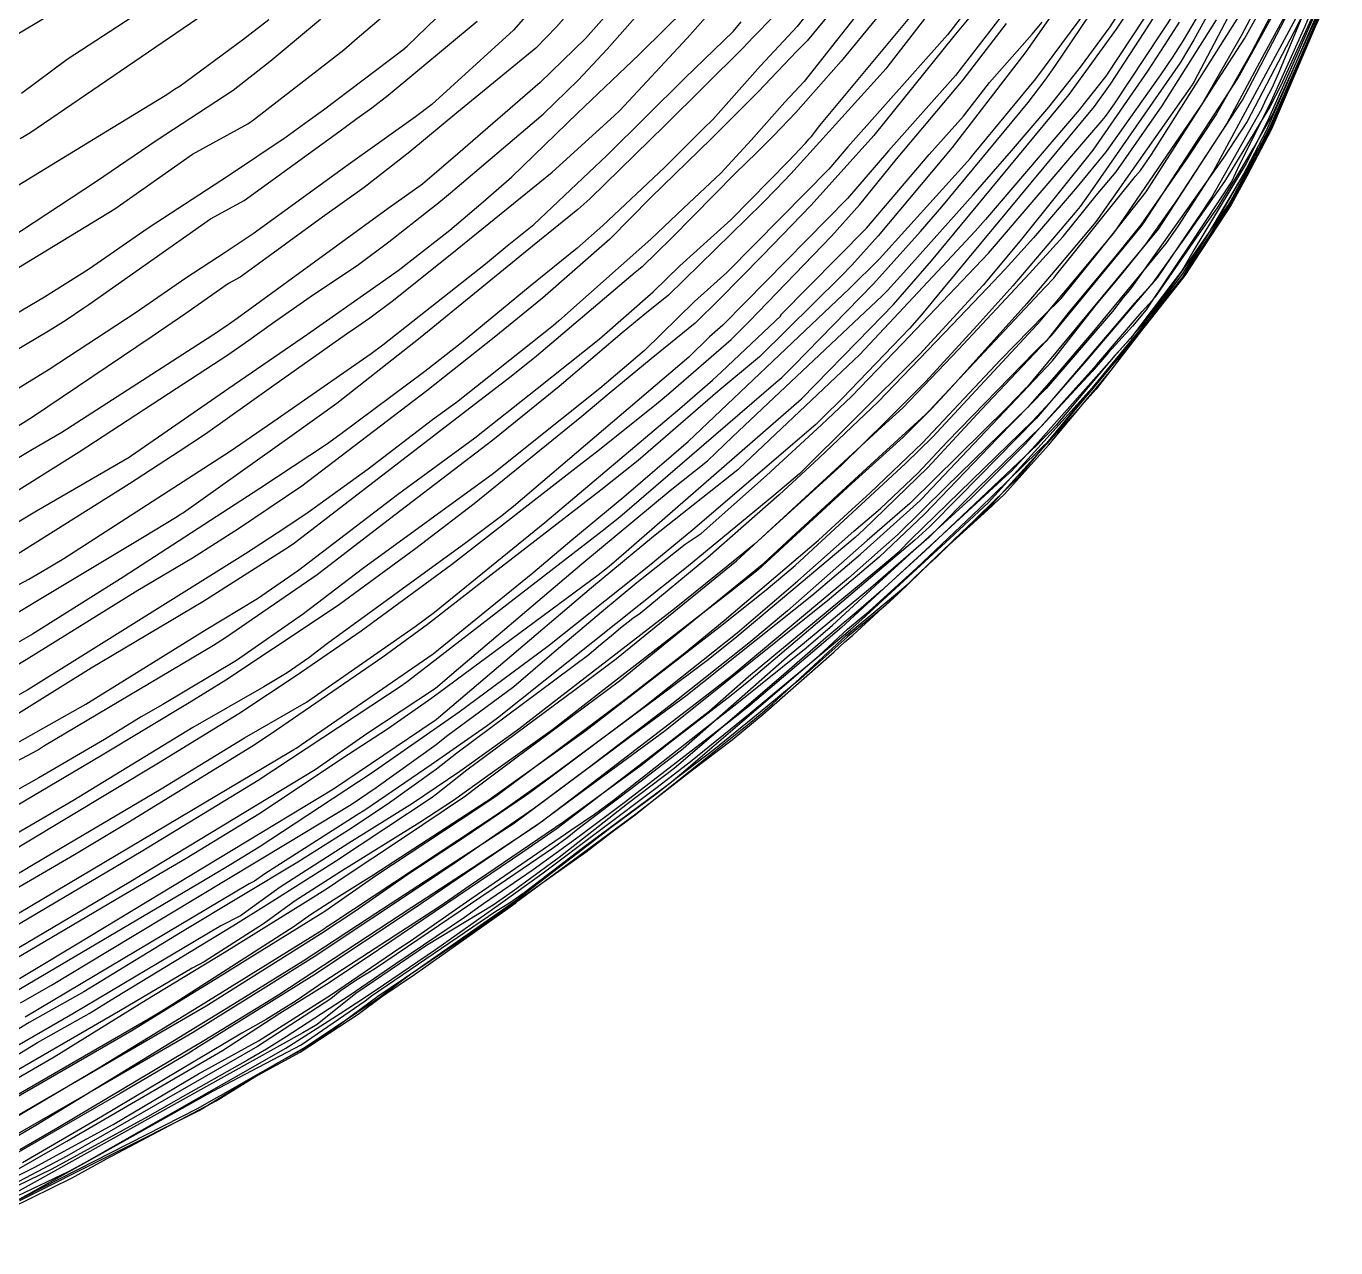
# Model space of a CAD drawing. Extents: x 0 to 298, y 0 to 220.
# Drawn here: x 230.6 to 291.7, y 16.9 to 73.9 of the extents above; entities that cross this region are included whole.
import ezdxf

# ---------------------------------------------------------------- set-up
doc = ezdxf.new("R2010")
doc.units = 0
doc.layers.add('LINES', color=1, linetype='CONTINUOUS')

msp = doc.modelspace()

# ---------------------------------------------------------------- linework, layer by layer
at = {"layer": 'LINES', "color": 1}
for points in [[(271.975, 80.815, 0), (266.542, 73.906, 0), (264.834, 72.067, 0), (262.619, 69.565, 0), (262.192, 69.151, 0), (260.349, 67.324, 0), (257.484, 64.61, 0), (256.285, 63.549, 0), (254.081, 61.785, 0), (250.877, 59.13, 0), (249.173, 57.791, 0), (245.21, 54.837, 0), (244.579, 54.398, 0), (241.466, 52.343, 0), (235.096, 48.205, 0), (230.855, 45.545, 0), (225.413, 42.417, 0)], [(289.312, 79.387, 0), (285.068, 71.337, 0), (285.03, 71.262, 0), (284.997, 71.203, 0), (284.98, 71.175, 0), (284.875, 71.023, 0), (280.492, 64.781, 0), (278.681, 62.643, 0), (277.269, 60.979, 0), (273.645, 56.95, 0), (272.836, 56.069, 0), (272.214, 55.451, 0), (271.491, 54.734, 0), (269.101, 52.565, 0), (264.735, 48.545, 0), (263.449, 47.524, 0), (257.684, 43.059, 0), (255.126, 41.077, 0), (252.111, 38.924, 0), (250.51, 37.773, 0), (248.936, 36.752, 0), (245.277, 34.471, 0), (243.122, 33.094, 0), (241.639, 32.023, 0), (238.876, 30.246, 0), (238.317, 29.958, 0), (234.972, 27.97, 0), (229.216, 24.647, 0)], [(259.111, 78.2, 0), (255.319, 73.882, 0), (254.349, 72.887, 0), (250.667, 69.877, 0), (248.471, 68.052, 0), (246.344, 66.393, 0), (244.394, 65.007, 0), (242.097, 63.32, 0), (240.553, 62.2, 0), (240.007, 61.9, 0), (238.025, 60.506, 0), (236.454, 59.426, 0), (230.856, 55.66, 0), (228.449, 54.165, 0)], [(229.475, 20.164, 0), (232.467, 21.878, 0), (239.727, 26.11, 0), (242.405, 27.844, 0), (244.579, 29.198, 0), (246.482, 30.467, 0), (251.234, 33.681, 0), (253.751, 35.386, 0), (255.348, 36.482, 0), (259.967, 40.025, 0), (262.439, 41.939, 0), (264.279, 43.56, 0), (270.631, 48.818, 0), (271.303, 49.399, 0), (271.857, 49.959, 0), (277.526, 55.473, 0), (278.543, 56.566, 0), (280.029, 58.276, 0), (283.119, 61.884, 0), (283.358, 62.174, 0), (285.033, 64.635, 0), (285.332, 65.078, 0), (285.877, 65.908, 0), (288.236, 70.06, 0), (288.439, 70.503, 0), (288.709, 71.039, 0), (289.02, 71.732, 0), (291.685, 78.136, 0)], [(276.409, 77.191, 0), (273.56, 73.509, 0), (268.911, 68.284, 0), (268.022, 67.245, 0), (265.797, 64.991, 0), (263.259, 62.421, 0), (261.762, 61.073, 0), (259.419, 58.775, 0), (257.346, 57.008, 0), (253.717, 54.108, 0), (252.37, 53.039, 0), (246.266, 48.584, 0), (243.514, 46.481, 0), (240.381, 44.306, 0), (236.943, 42.253, 0), (235.931, 41.675, 0), (234.219, 40.626, 0), (231.16, 38.842, 0), (227.988, 37.063, 0)], [(280.526, 77.468, 0), (277.22, 72.722, 0), (273.783, 68.248, 0), (270.325, 64.136, 0), (269.105, 62.762, 0), (268.581, 62.228, 0), (264.796, 58.484, 0), (262.847, 56.858, 0), (259.124, 53.649, 0), (257.386, 52.263, 0), (252.245, 48.291, 0), (249.298, 45.997, 0), (247.211, 44.462, 0), (241.994, 40.892, 0), (241.083, 40.286, 0), (235.306, 36.732, 0), (232.817, 35.24, 0), (228.587, 32.779, 0)], [(229.465, 30.467, 0), (235.368, 33.97, 0), (244.06, 39.227, 0), (246.473, 40.898, 0), (249.666, 43.021, 0), (250.749, 43.941, 0), (256.495, 48.821, 0), (260.614, 52.239, 0), (262.364, 53.624, 0), (263.534, 54.744, 0), (265.2, 56.324, 0), (270.521, 61.335, 0), (270.76, 61.573, 0), (271.514, 62.405, 0), (274.755, 66.044, 0), (276.551, 68.099, 0), (278.285, 70.133, 0), (279.763, 71.997, 0), (281.162, 73.881, 0), (283.281, 77.233, 0)], [(225.744, 49.472, 0), (233.033, 54.044, 0), (237.561, 57.004, 0), (239.975, 58.57, 0), (240.953, 59.267, 0), (242.059, 60.05, 0), (243.82, 61.283, 0), (246.07, 62.794, 0), (247.488, 63.852, 0), (249.474, 65.4, 0), (249.726, 65.61, 0), (250.376, 66.141, 0), (254.702, 69.812, 0), (256.332, 71.389, 0), (257.687, 72.841, 0), (260.875, 76.472, 0)], [(269.653, 76.449, 0), (267.013, 73.239, 0), (266.535, 72.752, 0), (264.723, 70.846, 0), (262.527, 68.663, 0), (259.713, 65.917, 0), (257.801, 63.976, 0), (254.657, 61.221, 0), (252.407, 59.384, 0), (249.262, 56.897, 0), (243.433, 52.445, 0), (240.469, 50.454, 0), (238.328, 49.09, 0), (235.775, 47.57, 0), (230.569, 44.336, 0), (227.39, 42.433, 0)], [(229.052, 31.33, 0), (230.701, 32.304, 0), (235.94, 35.397, 0), (241.401, 38.728, 0), (248.154, 43.193, 0), (248.189, 43.216, 0), (248.229, 43.243, 0), (248.402, 43.372, 0), (257.447, 50.36, 0), (258.27, 51.016, 0), (265.545, 57.288, 0), (265.825, 57.522, 0), (266.37, 58.061, 0), (270.118, 61.884, 0), (272.299, 64.339, 0), (273.297, 65.485, 0), (277.322, 70.352, 0), (278.126, 71.399, 0), (278.573, 72.041, 0), (281.878, 76.941, 0)], [(284.786, 76.838, 0), (282.733, 73.616, 0), (281.156, 71.203, 0), (280.413, 70.173, 0), (273.355, 61.666, 0), (272.348, 60.448, 0), (271.79, 59.808, 0), (268.643, 56.537, 0), (267.749, 55.649, 0), (267.42, 55.323, 0), (261.675, 50.409, 0), (259.541, 48.654, 0), (254.91, 44.961, 0), (250.77, 41.901, 0), (246.66, 39.035, 0), (243.08, 36.676, 0), (241.44, 35.592, 0), (240.114, 34.783, 0), (238.842, 34.032, 0), (229.702, 28.631, 0)], [(226.2, 58.204, 0), (231.421, 61.289, 0), (233.48, 62.575, 0), (236.268, 64.504, 0), (240.013, 66.945, 0), (242.701, 68.756, 0), (243.724, 69.5, 0), (244.449, 70.017, 0), (248.147, 72.805, 0), (248.349, 72.986, 0), (251.572, 76.11, 0)], [(286.172, 76.001, 0), (284.557, 73.241, 0), (284.067, 72.464, 0), (283.497, 71.642, 0), (280.97, 68.067, 0), (279.619, 66.412, 0), (277.578, 64.04, 0), (276.255, 62.575, 0), (275.433, 61.698, 0), (273.785, 59.969, 0), (270.324, 56.39, 0), (267.558, 53.757, 0), (265.701, 52.041, 0), (262.376, 49.119, 0), (259.216, 46.499, 0), (258.879, 46.274, 0), (258.301, 45.816, 0), (257.877, 45.464, 0), (257.284, 44.961, 0), (256.827, 44.572, 0), (250.664, 39.988, 0), (249.714, 39.239, 0), (247.412, 37.59, 0), (245.604, 36.389, 0), (243.248, 34.898, 0), (237.869, 31.657, 0), (233.251, 28.847, 0), (230.705, 27.408, 0), (227.702, 25.58, 0)], [(274.094, 76.339, 0), (270.784, 72.055, 0), (270.681, 71.929, 0), (270.421, 71.636, 0), (266.259, 67.019, 0), (265.552, 66.286, 0), (264.931, 65.653, 0), (260.546, 61.367, 0), (259.443, 60.469, 0), (258.386, 59.6, 0), (255.442, 57.106, 0), (252.338, 54.599, 0), (247.256, 50.699, 0), (244.146, 48.306, 0), (239.865, 45.37, 0), (239.308, 45.014, 0), (231.426, 40.322, 0), (231.14, 40.144, 0), (227.991, 38.479, 0)], [(228.894, 23.326, 0), (236.28, 27.591, 0), (236.891, 27.954, 0), (237.154, 28.115, 0), (237.472, 28.312, 0), (243.072, 31.914, 0), (243.83, 32.461, 0), (244.931, 33.164, 0), (246.799, 34.33, 0), (252.032, 37.723, 0), (252.053, 37.736, 0), (252.112, 37.779, 0), (256.689, 41.046, 0), (260.625, 44.096, 0), (262.965, 45.908, 0), (265.108, 47.611, 0), (266.457, 48.748, 0), (271.597, 53.498, 0), (272.871, 54.732, 0), (277.743, 59.99, 0), (277.903, 60.158, 0), (277.958, 60.23, 0), (281.152, 64.046, 0), (281.321, 64.256, 0), (281.984, 65.209, 0), (285.416, 70.231, 0), (287.287, 73.481, 0), (288.599, 75.986, 0)], [(228.989, 31.808, 0), (242.904, 40.063, 0), (243.055, 40.153, 0), (243.164, 40.219, 0), (243.245, 40.266, 0), (243.419, 40.387, 0), (249.558, 44.626, 0), (254.218, 48.397, 0), (256.035, 49.939, 0), (258.457, 51.95, 0), (261.461, 54.529, 0), (263.276, 56.265, 0), (266.619, 59.436, 0), (268.978, 61.658, 0), (270.388, 63.06, 0), (274.361, 67.446, 0), (274.614, 67.742, 0), (274.679, 67.815, 0), (274.729, 67.879, 0), (274.81, 67.971, 0), (277.682, 71.456, 0), (281.33, 76.373, 0)], [(229.052, 39.855, 0), (233.356, 42.269, 0), (238.885, 45.706, 0), (241.364, 47.204, 0), (243.271, 48.528, 0), (247.895, 52.061, 0), (251.506, 54.697, 0), (254.409, 56.998, 0), (257.305, 59.312, 0), (259.824, 61.517, 0), (261.069, 62.738, 0), (263.446, 64.877, 0), (266.147, 67.612, 0), (266.93, 68.459, 0), (267.11, 68.662, 0), (267.214, 68.774, 0), (267.613, 69.282, 0), (273.289, 76.117, 0)], [(291.224, 76.278, 0), (290.232, 73.896, 0), (288.593, 70.247, 0), (287.173, 67.424, 0), (286.828, 66.675, 0), (286.19, 65.716, 0), (284.861, 63.693, 0), (283.071, 61.033, 0), (282.831, 60.681, 0), (282.195, 59.911, 0), (281.071, 58.683, 0), (280.322, 57.792, 0), (277.949, 55.24, 0), (274.944, 52.317, 0), (272.696, 50.047, 0), (269.97, 47.687, 0), (266.081, 44.468, 0), (261.224, 40.189, 0), (258.867, 38.364, 0), (256.396, 36.497, 0), (255.807, 36.034, 0), (255.174, 35.574, 0), (252.988, 34.074, 0), (251.788, 33.261, 0), (246.863, 29.93, 0), (246.005, 29.414, 0), (245.214, 28.876, 0), (244.783, 28.528, 0), (241.36, 26.291, 0), (240.015, 25.513, 0), (232.461, 21.185, 0), (229.084, 19.402, 0)], [(271.927, 76.342, 0), (268.599, 72.286, 0), (266.48, 69.892, 0), (265.439, 68.798, 0), (264.661, 68.023, 0), (263.663, 67.05, 0), (260.687, 64.028, 0), (259.307, 62.679, 0), (259.147, 62.549, 0), (258.994, 62.423, 0), (254.387, 58.521, 0), (253.207, 57.568, 0), (251.276, 56.086, 0), (243.091, 49.788, 0), (242.846, 49.62, 0), (238.818, 47.052, 0), (233.601, 43.946, 0), (229.25, 41.243, 0)], [(289.835, 75.38, 0), (288.251, 72.448, 0), (286.599, 69.369, 0), (284.916, 66.792, 0), (283.391, 64.44, 0), (277.541, 57.398, 0), (277.246, 57.038, 0), (277.192, 56.986, 0), (276.357, 56.131, 0), (271.811, 51.635, 0), (269.814, 49.91, 0), (266.099, 46.626, 0), (264.298, 45.117, 0), (260.617, 42.216, 0), (256.855, 39.33, 0), (254.29, 37.418, 0), (251.041, 35.173, 0), (250.433, 34.76, 0), (249.874, 34.391, 0), (249.347, 34.025, 0), (244.015, 30.488, 0), (241.878, 29.143, 0), (238.324, 26.933, 0), (233.555, 24.172, 0), (225.186, 19.351, 0)], [(266.348, 75.298, 0), (264.505, 73.418, 0), (264.006, 72.893, 0), (260.394, 69.302, 0), (256.865, 65.859, 0), (256.313, 65.358, 0), (254.19, 63.641, 0), (248.961, 59.372, 0), (245.073, 56.298, 0), (243.093, 54.896, 0), (237.902, 51.196, 0), (237.853, 51.164, 0), (237.761, 51.104, 0), (237.54, 50.965, 0), (236.08, 50.08, 0), (225.589, 43.801, 0)], [(228.103, 21.9, 0), (238.971, 28.191, 0), (239.094, 28.268, 0), (244.308, 31.55, 0), (245.906, 32.61, 0), (248.383, 34.332, 0), (251.013, 36.071, 0), (253.876, 38.015, 0), (253.968, 38.078, 0), (254.863, 38.745, 0), (258.966, 41.819, 0), (259.509, 42.241, 0), (263.744, 45.604, 0), (266.572, 48.022, 0), (269.197, 50.342, 0), (270.432, 51.409, 0), (272.176, 53.061, 0), (273.543, 54.522, 0), (277.638, 58.714, 0), (278.419, 59.482, 0), (282.596, 64.563, 0), (282.683, 64.672, 0), (282.723, 64.734, 0), (287.111, 71.479, 0), (288.238, 73.492, 0), (289.42, 75.68, 0)], [(286.322, 75.574, 0), (285.059, 73.284, 0), (284.42, 72.203, 0), (280.314, 66.291, 0), (279.753, 65.492, 0), (279.521, 65.219, 0), (276.613, 61.792, 0), (274.94, 59.932, 0), (272.558, 57.337, 0), (270.726, 55.517, 0), (268.594, 53.404, 0), (264.556, 49.74, 0), (263.242, 48.659, 0), (260.819, 46.727, 0), (254.743, 42.023, 0), (253.562, 41.108, 0), (252.171, 40.114, 0), (250.799, 39.128, 0), (248.6, 37.634, 0), (245.623, 35.778, 0), (242.414, 33.727, 0), (240.574, 32.399, 0), (239.646, 31.92, 0), (232.744, 27.819, 0), (229.538, 25.968, 0)], [(291.359, 75.316, 0), (290.678, 73.769, 0), (288.683, 69.104, 0), (287.532, 66.917, 0), (286.8, 65.572, 0), (286.606, 65.259, 0), (284.6, 62.219, 0), (282.556, 59.639, 0), (280.498, 56.979, 0), (278.956, 55.26, 0), (276.358, 52.394, 0), (275.519, 51.47, 0), (274.278, 50.35, 0), (271.272, 47.43, 0), (270.667, 46.87, 0), (268.903, 45.418, 0), (266.718, 43.47, 0), (264.727, 41.819, 0), (262.663, 40.142, 0), (260.985, 38.863, 0), (259.972, 38.077, 0), (257.872, 36.523, 0), (253.329, 33.032, 0), (248.508, 29.656, 0), (247.036, 28.573, 0), (243.861, 26.435, 0), (243.604, 26.272, 0), (239.625, 23.997, 0), (239.421, 23.881, 0), (238.575, 23.401, 0), (229.699, 18.874, 0)], [(229.856, 18.948, 0), (233.866, 21.182, 0), (239.283, 24.21, 0), (241.411, 25.336, 0), (243.395, 26.376, 0), (246.393, 28.434, 0), (246.683, 28.668, 0), (252.489, 32.618, 0), (253.118, 32.997, 0), (253.8, 33.478, 0), (256.512, 35.552, 0), (260.413, 38.438, 0), (260.683, 38.655, 0), (261.157, 39.033, 0), (267.57, 44.545, 0), (268.898, 45.775, 0), (269.897, 46.603, 0), (272.125, 48.635, 0), (275.036, 51.395, 0), (278.465, 54.74, 0), (278.498, 54.778, 0), (280.578, 57.271, 0), (282.288, 59.344, 0), (284.562, 62.391, 0), (286.194, 64.939, 0), (287.34, 66.931, 0), (288.466, 69.074, 0), (289.496, 71.419, 0), (291.165, 75.285, 0)], [(230.106, 20.236, 0), (230.947, 20.642, 0), (234.623, 22.657, 0), (236.05, 23.49, 0), (238.617, 25.019, 0), (241.413, 26.564, 0), (244.812, 28.715, 0), (247.952, 30.865, 0), (248.48, 31.208, 0), (251.116, 33.047, 0), (255.989, 36.395, 0), (257.084, 37.14, 0), (257.979, 37.791, 0), (262.25, 41.159, 0), (263.726, 42.298, 0), (266.962, 44.908, 0), (268.203, 45.965, 0), (270.375, 47.962, 0), (274.635, 51.853, 0), (277.204, 54.429, 0), (280.538, 58.121, 0), (282.647, 60.595, 0), (283.265, 61.277, 0), (283.905, 62.207, 0), (285.31, 64.218, 0), (286.164, 65.441, 0), (287.153, 67.052, 0), (287.849, 68.215, 0), (288.745, 69.804, 0), (290.578, 73.876, 0), (291.189, 75.207, 0)], [(270.36, 75.768, 0), (266.878, 71.34, 0), (265.972, 70.365, 0), (264.403, 68.593, 0), (262.978, 67.049, 0), (261.249, 65.415, 0), (259.725, 63.97, 0), (255.429, 60.17, 0), (255.17, 59.944, 0), (255.1, 59.888, 0), (250.643, 56.354, 0), (249.525, 55.538, 0), (246.524, 53.245, 0), (243.732, 51.211, 0), (242.646, 50.494, 0), (240.799, 49.294, 0), (233.586, 44.772, 0), (230.652, 42.948, 0), (230.117, 42.648, 0)], [(291.317, 75.296, 0), (290.239, 72.845, 0), (288.653, 69.269, 0), (286.834, 65.861, 0), (286.671, 65.6, 0), (284.776, 62.887, 0), (284.378, 62.317, 0), (283.663, 61.278, 0), (282.586, 59.901, 0), (277.666, 54.368, 0), (276.711, 53.312, 0), (276.553, 53.154, 0), (276.292, 52.915, 0), (268.622, 45.858, 0), (264.238, 42.126, 0), (263.989, 41.925, 0), (263.876, 41.838, 0), (263.299, 41.383, 0), (258.541, 37.713, 0), (256.379, 36.089, 0), (254.233, 34.54, 0), (251.912, 32.947, 0), (251.018, 32.322, 0), (247.819, 30.159, 0), (245.68, 28.685, 0), (242.694, 26.753, 0), (241.778, 26.169, 0), (240.896, 25.665, 0), (237.65, 23.817, 0), (236.259, 23.029, 0), (231.759, 20.563, 0), (230.137, 19.779, 0)], [(230.167, 19.321, 0), (232.571, 20.483, 0), (233.282, 20.873, 0), (238.536, 23.849, 0), (240.26, 24.831, 0), (242.691, 26.22, 0), (245.215, 27.83, 0), (246.395, 28.594, 0), (247.24, 29.176, 0), (249.67, 30.819, 0), (252.709, 32.965, 0), (254.625, 34.348, 0), (260.01, 38.393, 0), (261.564, 39.591, 0), (264.353, 41.858, 0), (268.733, 45.491, 0), (269.04, 45.752, 0), (269.561, 46.23, 0), (273.669, 50.006, 0), (275.476, 51.677, 0), (276.524, 52.831, 0), (277.779, 54.215, 0), (280.872, 57.662, 0), (281.746, 58.645, 0), (282.239, 59.276, 0), (284.565, 62.23, 0), (288.403, 68.721, 0), (288.533, 68.938, 0), (288.558, 68.985, 0), (288.579, 69.035, 0), (291.338, 75.306, 0)], [(283.342, 75.226, 0), (280.952, 71.59, 0), (279.702, 70.014, 0), (275.337, 64.893, 0), (274.862, 64.341, 0), (274.001, 63.434, 0), (269.466, 58.597, 0), (263.848, 53.275, 0), (263.799, 53.231, 0), (263.778, 53.212, 0), (263.774, 53.209, 0), (259.843, 50.098, 0), (256.956, 47.702, 0), (252.928, 44.281, 0), (249.815, 41.637, 0), (249.714, 41.562, 0), (249.699, 41.549, 0), (249.608, 41.485, 0), (244.904, 38.303, 0), (232.865, 31.029, 0), (230.879, 29.832, 0), (230.257, 29.454, 0)], [(230.309, 28.334, 0), (231.754, 29.151, 0), (234.374, 30.745, 0), (242.74, 35.785, 0), (245.731, 37.592, 0), (246.9, 38.383, 0), (249.706, 40.394, 0), (250.189, 40.775, 0), (253.321, 43.105, 0), (255.106, 44.621, 0), (257.416, 46.583, 0), (259.072, 47.957, 0), (261.326, 49.742, 0), (262.064, 50.234, 0), (265.116, 52.949, 0), (267.688, 55.315, 0), (269.079, 56.638, 0), (271.47, 59.111, 0), (275.471, 63.323, 0), (280.12, 68.737, 0), (280.785, 69.509, 0), (280.94, 69.699, 0), (281.362, 70.295, 0), (284.952, 75.734, 0)], [(237.207, 75.455, 0), (232.474, 72.36, 0), (230.355, 70.766, 0)], [(246.057, 27.812, 0), (247.167, 28.631, 0), (248.685, 29.657, 0), (253.051, 32.741, 0), (253.257, 32.893, 0), (253.416, 33.004, 0), (253.566, 33.119, 0), (259.026, 37.162, 0), (261.662, 39.205, 0), (263.507, 40.611, 0), (264.967, 41.809, 0), (268.268, 44.715, 0), (268.769, 45.179, 0), (269.145, 45.492, 0), (271.519, 47.686, 0), (273.14, 49.26, 0), (275.445, 51.34, 0), (276.228, 52.074, 0), (278.274, 54.354, 0), (281.2, 57.857, 0), (283.69, 61.074, 0), (284.649, 62.284, 0), (285.589, 63.71, 0), (286.757, 65.595, 0), (288.146, 68.148, 0), (288.66, 69.126, 0), (289.664, 71.413, 0), (291.339, 75.33, 0)], [(291.012, 75.209, 0), (289.811, 72.426, 0), (288.476, 69.455, 0), (287.495, 67.506, 0), (285.073, 63.5, 0), (284.588, 62.656, 0), (284.446, 62.435, 0), (284.08, 61.945, 0), (282.098, 59.339, 0)], [(274.794, 74.569, 0), (273.852, 73.449, 0), (270.124, 68.808, 0), (267.204, 65.569, 0), (264.927, 63.208, 0), (262.928, 61.172, 0), (261.785, 60.055, 0), (259.738, 58.388, 0), (257.779, 56.778, 0), (256.497, 55.692, 0), (251.469, 51.63, 0), (248.747, 49.541, 0), (245.185, 46.922, 0), (244.339, 46.343, 0), (239.888, 43.386, 0), (238.18, 42.335, 0), (234.035, 39.851, 0), (229.645, 37.254, 0), (227.987, 36.377, 0), (218.041, 30.799, 0), (212.359, 27.71, 0), (210.791, 26.972, 0), (206.134, 24.805, 0), (203.627, 23.658, 0)], [(225.567, 21.316, 0), (235.5, 27.046, 0), (237.607, 28.355, 0), (239.392, 29.439, 0), (241.246, 30.587, 0), (244.506, 32.613, 0), (246.893, 34.273, 0), (251.593, 37.382, 0), (252.548, 38.03, 0), (256.581, 41.051, 0), (258.562, 42.535, 0), (261.229, 44.609, 0), (263.147, 46.172, 0), (267.539, 49.924, 0), (269.099, 51.364, 0), (269.949, 52.138, 0), (272.404, 54.463, 0), (276.032, 58.341, 0), (278.085, 60.442, 0), (278.861, 61.206, 0), (280.656, 63.436, 0), (282.833, 66.177, 0), (286.141, 71.358, 0), (287.436, 73.349, 0), (288.222, 74.753, 0)], [(226.063, 16.9, 0), (232.719, 20.161, 0), (234.309, 21.05, 0), (238.616, 23.328, 0), (239.436, 23.758, 0), (242.217, 25.486, 0), (243.948, 26.437, 0), (244.648, 26.924, 0), (246.975, 28.641, 0), (251.333, 31.584, 0), (253.357, 33.015, 0), (256.705, 35.387, 0), (257.909, 36.308, 0), (258.987, 37.106, 0), (261.41, 39.056, 0), (264.288, 41.354, 0), (264.914, 41.867, 0), (265.393, 42.289, 0), (268.833, 45.477, 0), (271.422, 47.623, 0), (271.767, 47.942, 0), (272.002, 48.17, 0), (272.337, 48.473, 0), (273.043, 49.133, 0), (276.902, 52.895, 0), (277.543, 53.663, 0), (284.44, 62.028, 0), (284.678, 62.347, 0), (284.979, 62.816, 0), (286.714, 65.619, 0), (287.284, 66.665, 0), (288.563, 69.1, 0), (291.063, 74.794, 0)], [(290.243, 75.07, 0), (285.959, 67.131, 0), (284.322, 64.596, 0), (283.757, 63.778, 0), (280.293, 59.588, 0), (278.54, 57.54, 0), (277.297, 56.111, 0), (273.504, 52.416, 0), (271.235, 50.172, 0), (270.432, 49.478, 0), (268.937, 48.157, 0), (263.494, 43.599, 0), (262.46, 42.784, 0), (256.213, 37.991, 0), (254.647, 36.79, 0), (254.514, 36.698, 0), (250.681, 34.1, 0), (248.675, 32.744, 0), (243.991, 29.622, 0), (238.639, 26.288, 0), (238.16, 25.977, 0), (234.948, 24.106, 0), (227.068, 19.566, 0)], [(258.164, 75.026, 0), (256.675, 73.345, 0), (254.552, 71.28, 0), (250.717, 67.952, 0), (249.059, 66.542, 0), (247.458, 65.402, 0), (240.41, 60.275, 0), (239.882, 59.905, 0), (239.714, 59.788, 0), (239.5, 59.64, 0), (232.238, 54.952, 0), (230.869, 54.157, 0), (227.069, 51.886, 0)], [(228.202, 72.394, 0), (232.601, 75.012, 0)], [(254.437, 74.999, 0), (253.316, 73.733, 0), (250.375, 71.052, 0), (249.495, 70.264, 0), (248.732, 69.689, 0), (245.591, 67.451, 0), (241.163, 64.23, 0), (239.852, 63.347, 0), (238.026, 62.157, 0), (235.658, 60.519, 0), (231.648, 57.887, 0), (228.746, 56.124, 0)], [(228.884, 50, 0), (231.057, 51.299, 0), (235.377, 53.806, 0), (235.48, 53.872, 0), (240.025, 57.017, 0), (243.692, 59.547, 0), (247.925, 62.518, 0), (250.332, 64.393, 0), (251.894, 65.721, 0), (253.234, 66.884, 0), (256.297, 69.863, 0), (259.173, 72.593, 0), (260.414, 73.823, 0), (261.19, 74.577, 0)], [(229.896, 49.123, 0), (235.397, 52.574, 0), (237.707, 54.084, 0), (238.939, 54.883, 0), (242.023, 57.082, 0), (245.513, 59.552, 0), (245.993, 59.888, 0), (246.608, 60.301, 0), (247.652, 61.08, 0), (250.351, 63.247, 0), (255.114, 67.099, 0), (258.01, 69.726, 0), (258.269, 69.977, 0), (261.419, 73.353, 0), (262.64, 74.743, 0)], [(230.228, 22.163, 0), (231.011, 22.628, 0), (240.103, 28.188, 0), (243.492, 30.292, 0), (246.522, 32.281, 0), (252.904, 36.432, 0), (253.299, 36.695, 0), (258.789, 40.779, 0), (261.356, 42.661, 0), (262.962, 43.941, 0), (267.225, 47.352, 0), (269.498, 49.267, 0), (272.271, 51.761, 0), (272.428, 51.913, 0), (272.559, 52.054, 0), (278.447, 58.284, 0), (280.496, 60.907, 0), (281.693, 62.338, 0), (282.835, 63.76, 0), (284.303, 65.833, 0), (287.337, 70.455, 0), (287.633, 71.022, 0), (289.487, 74.606, 0)], [(290.324, 74.784, 0), (289.731, 73.638, 0), (287.548, 69.463, 0), (286.427, 67.755, 0), (282.154, 61.721, 0), (281.964, 61.484, 0), (281.764, 61.246, 0), (281.264, 60.605, 0), (278.173, 57.006, 0), (275.89, 54.682, 0), (272.491, 51.133, 0), (270.379, 49.136, 0), (268.06, 47.166, 0), (263.211, 43.286, 0), (260.385, 41.033, 0), (255.869, 37.722, 0), (254.361, 36.6, 0), (251.338, 34.589, 0), (248.564, 32.784, 0), (242.366, 28.714, 0), (241.578, 28.225, 0), (238.853, 26.559, 0), (232.046, 22.504, 0), (230.267, 21.466, 0)], [(230.28, 68.669, 0), (230.738, 68.942, 0), (239.854, 75.171, 0)], [(276.321, 74.697, 0), (273.933, 71.611, 0), (270.812, 68.103, 0), (268.901, 65.87, 0), (264.12, 61.026, 0), (263.073, 59.965, 0), (262.454, 59.409, 0), (261.487, 58.46, 0), (254.681, 52.658, 0)], [(290.881, 74.986, 0), (289.118, 71.141, 0), (288.606, 70.158, 0), (287.52, 68.345, 0)], [(244.303, 74.232, 0), (241.952, 72.262, 0), (240.234, 70.91, 0), (236.634, 68.561, 0), (233.848, 66.664, 0), (229.757, 63.977, 0), (227.199, 62.38, 0), (226.278, 61.835, 0), (222.305, 59.664, 0), (222.214, 59.611, 0), (217.678, 57.34, 0), (216.509, 56.746, 0), (209.022, 53.691, 0), (207.158, 52.785, 0), (205.487, 52.16, 0), (202.437, 50.894, 0), (198.847, 49.831, 0), (195.743, 48.87, 0), (193.11, 48.122, 0), (191.879, 47.872, 0), (189.25, 47.408, 0), (186.772, 47.037, 0), (185.941, 46.885, 0), (185.178, 46.928, 0)], [(224.61, 55.548, 0), (231.681, 59.744, 0), (232.427, 60.207, 0), (233.256, 60.765, 0), (233.489, 60.925, 0), (239.168, 64.921, 0), (240.733, 65.781, 0), (245.159, 68.989, 0), (245.991, 69.6, 0), (246.697, 70.102, 0), (247.468, 70.703, 0), (251.609, 74.145, 0)], [(226.255, 60.257, 0), (234.702, 65.39, 0), (238.329, 67.942, 0), (240.913, 69.361, 0), (241.169, 69.547, 0), (245.387, 72.811, 0), (246.009, 73.363, 0), (247.132, 74.302, 0)], [(241.89, 74.205, 0), (240.669, 73.261, 0), (237.756, 71.11, 0), (237.49, 70.963, 0), (237.125, 70.707, 0), (234.555, 69.145, 0), (226.777, 64.399, 0)], [(228.156, 24.689, 0), (231.101, 26.483, 0), (233.502, 27.84, 0), (234.729, 28.603, 0), (240.217, 31.935, 0), (241.902, 32.978, 0), (245.006, 34.943, 0), (249.515, 37.937, 0), (249.721, 38.084, 0), (251.139, 39.201, 0), (256.186, 42.955, 0), (258.123, 44.401, 0), (262.972, 48.36, 0), (263.712, 48.962, 0), (269.334, 54.143, 0), (270.505, 55.224, 0), (271.474, 56.106, 0), (274.071, 58.831, 0), (277.397, 62.377, 0), (278.956, 64.103, 0), (280.496, 66.02, 0), (281.439, 67.11, 0), (283.579, 70.195, 0), (286.115, 74.219, 0)], [(228.217, 34.424, 0), (236.743, 39.534, 0), (240.486, 41.836, 0), (243.167, 43.617, 0), (246.198, 45.692, 0), (250.413, 48.792, 0), (256.368, 53.426, 0), (257.324, 54.166, 0), (259.979, 56.282, 0), (260.149, 56.428, 0), (260.545, 56.759, 0), (263.474, 59.287, 0), (264.302, 60.131, 0), (268.149, 64.119, 0), (269.48, 65.596, 0), (271.179, 67.711, 0), (274.288, 71.409, 0), (276.313, 74.044, 0)], [(228.444, 33.341, 0), (231.472, 35.137, 0), (236.871, 38.324, 0), (240.753, 40.705, 0), (243.654, 42.362, 0), (248.715, 45.894, 0), (249.617, 46.559, 0), (254.766, 50.756, 0), (261.071, 56.074, 0), (262.602, 57.389, 0), (263.018, 57.787, 0), (265.794, 60.42, 0), (265.755, 60.417, 0), (269.779, 64.495, 0), (272.713, 67.923, 0), (274.306, 69.713, 0), (275.525, 71.288, 0), (277.512, 73.542, 0), (277.976, 74.105, 0)], [(288.65, 74.428, 0), (287.754, 72.695, 0), (286.12, 69.817, 0), (284.787, 67.802, 0), (282.588, 64.643, 0), (281.423, 63.192, 0), (279.227, 60.568, 0), (278.175, 59.221, 0), (275.151, 56.022, 0), (272.65, 53.322, 0), (269.637, 50.406, 0), (269.251, 50.059, 0), (263.739, 45.417, 0), (262.713, 44.597, 0), (262.327, 44.289, 0), (261.71, 43.836, 0), (260.056, 42.606, 0), (255.15, 38.954, 0), (252.64, 37.181, 0), (244.883, 32.05, 0), (244.663, 31.907, 0), (244.584, 31.858, 0), (244.538, 31.828, 0), (244.506, 31.805, 0), (244.27, 31.654, 0), (238.629, 28.151, 0), (233.951, 25.291, 0), (229.162, 22.446, 0)], [(229.377, 29.981, 0), (234.771, 33.168, 0), (238.027, 35.09, 0), (241.42, 37.16, 0), (245.617, 39.935, 0), (247.424, 41.125, 0), (249.499, 42.572, 0), (257.263, 48.311, 0), (257.69, 48.652, 0), (257.887, 48.814, 0), (258.57, 49.398, 0), (266.755, 56.52, 0), (269.978, 59.817, 0), (271.05, 60.932, 0), (272.822, 62.967, 0), (276.02, 66.833, 0), (279.249, 70.726, 0), (281.456, 73.783, 0), (281.861, 74.383, 0)], [(229.831, 24.631, 0), (231.875, 25.811, 0), (236.168, 28.479, 0), (239.805, 30.687, 0), (243.581, 33.025, 0), (244.632, 33.678, 0), (245.402, 34.214, 0), (248.086, 35.989, 0), (251.072, 37.987, 0), (251.614, 38.414, 0), (253.362, 39.715, 0), (258.256, 43.366, 0), (259.545, 44.419, 0), (264.995, 48.86, 0), (266.487, 50.234, 0), (269.802, 53.294, 0), (272.544, 55.792, 0), (272.708, 55.964, 0), (278.102, 61.712, 0), (278.52, 62.16, 0), (278.531, 62.171, 0), (278.535, 62.175, 0), (278.605, 62.262, 0), (282.344, 66.914, 0), (282.572, 67.178, 0), (283.091, 67.926, 0), (283.706, 68.902, 0), (287.271, 74.534, 0)], [(230.052, 47.764, 0), (230.699, 48.114, 0), (231.245, 48.441, 0), (232.332, 49.071, 0), (240.092, 54.076, 0), (240.336, 54.245, 0), (242.079, 55.448, 0), (246.667, 58.643, 0), (247.209, 59.047, 0), (252.004, 62.817, 0), (253.018, 63.657, 0), (254.262, 64.652, 0), (257.677, 67.894, 0), (261.303, 71.487, 0), (263.57, 73.687, 0), (263.929, 74.114, 0)], [(284.378, 74.108, 0), (283.711, 73.063, 0), (282.893, 71.81, 0), (280.347, 68.127, 0), (276.951, 63.89, 0), (275.232, 61.821, 0), (272.28, 58.606, 0), (269.238, 55.583, 0), (266.661, 53.029, 0), (265.463, 52.004, 0), (261.391, 48.657, 0), (252.558, 41.612, 0), (252.041, 41.23, 0), (249.465, 39.434, 0), (246.419, 37.364, 0), (245.97, 37.084, 0), (241.707, 34.359, 0), (241.221, 34.009, 0), (240.976, 33.883, 0), (230.517, 27.668, 0)], [(287.52, 68.345, 0), (286.485, 66.66, 0), (284.756, 64.194, 0), (283.087, 61.866, 0), (282.297, 60.994, 0), (278.416, 56.44, 0), (277.694, 55.599, 0), (274.115, 51.956, 0), (272.717, 50.553, 0), (272.036, 49.932, 0), (264.3, 43.346, 0), (263.462, 42.67, 0), (260.624, 40.48, 0), (259.266, 39.41, 0), (255.652, 36.785, 0), (251.234, 33.776, 0), (250.319, 33.148, 0), (249.824, 32.803, 0), (244.459, 29.316, 0), (243.169, 28.433, 0), (241.774, 27.55, 0), (240.625, 26.915, 0), (234.048, 22.997, 0), (230.39, 20.862, 0)], [(282.098, 59.339, 0), (281.375, 58.549, 0), (278.642, 55.297, 0), (278.373, 55.008, 0), (278.032, 54.676, 0), (277.727, 54.368, 0), (272.506, 49.418, 0), (270.467, 47.558, 0), (269.308, 46.555, 0), (267.884, 45.376, 0), (265.696, 43.449, 0), (260.813, 39.268, 0), (258.634, 37.621, 0), (255.444, 35.11, 0), (253.289, 33.544, 0), (252.36, 32.889, 0), (249.247, 31.016, 0), (245.948, 28.772, 0), (244.153, 27.324, 0), (244.074, 27.272, 0), (243.777, 27.101, 0), (243.475, 26.936, 0), (229.573, 19.188, 0)], [(254.681, 52.658, 0), (253.312, 51.503, 0), (252.707, 51.01, 0), (251.079, 49.81, 0), (244.637, 45.107, 0), (243.756, 44.434, 0), (242.754, 43.739, 0), (241.654, 43.082, 0), (238.342, 41.19, 0), (232.74, 37.755, 0), (230.803, 36.626, 0), (227.866, 34.937, 0)], [(230.272, 19.104, 0), (238.647, 23.301, 0), (240.782, 24.628, 0), (241.917, 25.252, 0), (243.353, 26.031, 0), (246.057, 27.812, 0)]]:
    msp.add_polyline3d(points, dxfattribs=at)

doc.saveas('drawing.dxf')
